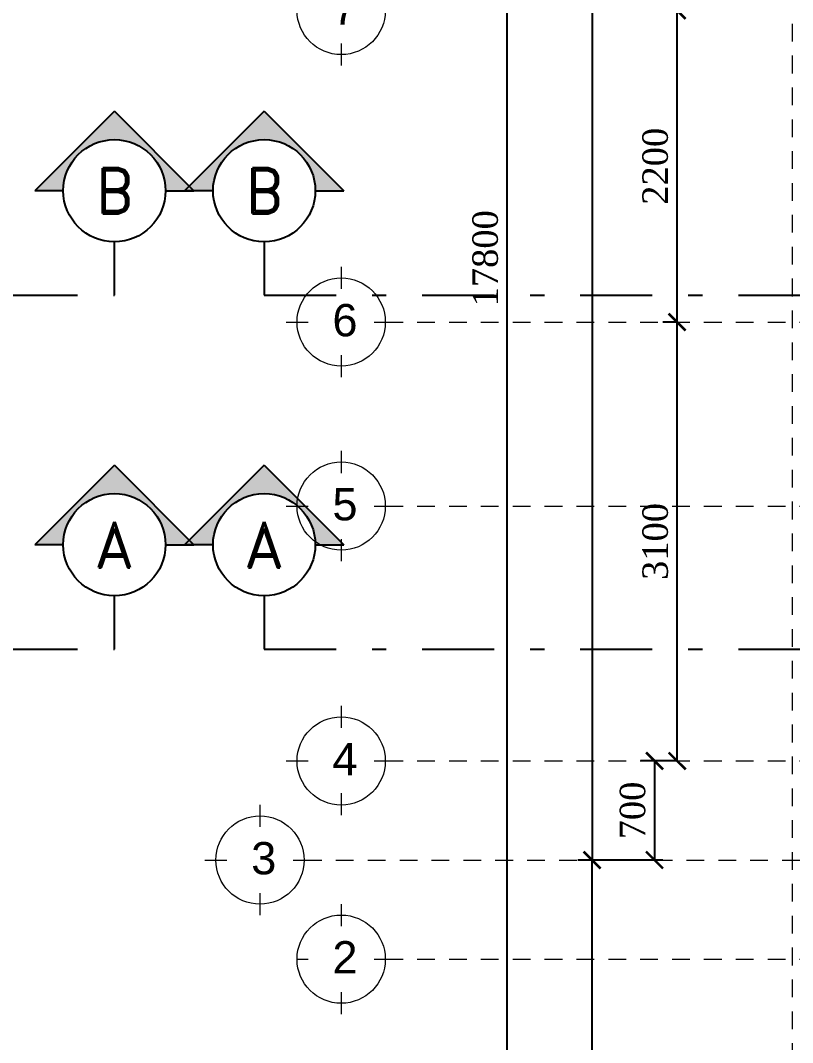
# Model space of a CAD drawing. Header units: millimetres. Extents: x -9564 to 494436, y -140371 to 4257.
# Drawn here: x 72.66 to 78.11, y 112.2 to 119.42 of the extents above; entities that cross this region are included whole.
import ezdxf
from ezdxf.enums import TextEntityAlignment as Align

# ---------------------------------------------------------------- set-up
doc = ezdxf.new("R2010")
doc.units = ezdxf.units.MM
doc.header["$MEASUREMENT"] = 0
doc.linetypes.add('DASHDOTX2', pattern=[50.8, 25.4, -12.7, 0, -12.7])
doc.linetypes.add('HIDDEN2', pattern=[0.1875, 0.125, -0.0625])
doc.layers.get('DEFPOINTS').update_dxf_attribs({"lineweight": 18})
for name, color, linetype, lineweight in [('09-Arsiran', 8, 'Continuous', 5), ('AS', 8, 'HIDDEN2', 5), ('DIM', 1, 'Continuous', 5), ('XR-KOP A3_MOZART$0$A-TXTKOP', 3, 'Continuous', 5)]:
    doc.layers.add(name, color=color, linetype=linetype, lineweight=lineweight)
doc.layers.add('1', color=5, linetype='Continuous')
doc.styles.add('HAND', font='ROMAND.SHX', dxfattribs={"width": 0.8, "height": 250})
doc.styles.add('ROMAND', font='romand.shx', dxfattribs={"width": 0.7})
doc.styles.get("Standard").update_dxf_attribs({"font": 'arial.ttf'})
doc.styles.add('style2', font='times.ttf', dxfattribs={"height": 0.18})
doc.styles.add('XR-KOP A3_MOZART$0$ROMAND', font='romand.shx', dxfattribs={"height": 2, "bigfont": 'bigfont.shx'})
doc.dimstyles.new('ISO-25', dxfattribs={"dimtxt": 0.18, "dimasz": 0.12, "dimexe": 0.1, "dimexo": 0.1, "dimgap": 0.0625, "dimtad": 1, "dimtoh": 1, "dimdec": 0, "dimlfac": 1000, "dimtxsty": 'style2', "dimblk": 'ARCHTICK', "dimcen": 0.15, "dimclrd": 1, "dimclre": 1, "dimclrt": 4, "dimadec": 0, "dimazin": 0, "dimtfac": 1, "dimtdec": 0, "dimtmove": 0, "dimatfit": 3, "dimldrblk": 'OBLIQUE', "dimfxl": 1, "dimarcsym": 0})

# ---------------------------------------------------------------- blocks, each defined once
blk = doc.blocks.new('as2')
at = {"layer": '09-Arsiran'}
for p, q in [((242.6331, 155.5939), (242.6331, 155.4382)), ((242.6331, 154.0168), (242.6331, 153.8611)), ((242.2438, 153.6275), (242.3995, 153.6275)), ((242.8667, 153.6275), (243.0224, 153.6275)), ((242.6331, 153.3939), (242.6331, 153.2382)), ((242.6331, 152.7168), (242.6331, 152.5611)), ((242.2438, 152.3275), (242.3995, 152.3275)), ((242.8667, 152.3275), (243.0224, 152.3275)), ((242.6331, 152.0939), (242.6331, 151.9382)), ((242.6331, 150.9168), (242.6331, 150.7611)), ((242.2438, 150.5275), (242.3995, 150.5275)), ((242.8667, 150.5275), (243.0224, 150.5275)), ((242.6331, 150.3003), (242.6331, 150.1446)), ((242.0597, 150.2168), (242.0597, 150.0611)), ((241.6703, 149.8275), (241.8261, 149.8275)), ((242.2933, 149.8275), (242.449, 149.8275)), ((242.0597, 149.5939), (242.0597, 149.4382)), ((242.6331, 149.5168), (242.6331, 149.3611)), ((242.3216, 149.1275), (242.3995, 149.1275)), ((242.8667, 149.1275), (243.0224, 149.1275)), ((242.6331, 148.8939), (242.6331, 148.7382))]:
    blk.add_line(p, q, dxfattribs=at)
for centre in [(242.6331, 155.8275), (242.6331, 153.6275), (242.6331, 152.3275), (242.6331, 150.5275), (242.0597, 149.8275), (242.6331, 149.1275)]:
    blk.add_circle(centre, 0.3115, dxfattribs=at)
at = {"layer": 'AS'}
for p, q in [((245.8198, 142.1088), (245.8198, 163.539)), ((242.9446, 153.6275), (256.2148, 153.6275)), ((242.9446, 152.3275), (256.2148, 152.3275)), ((242.9446, 150.5275), (256.2148, 150.5275)), ((242.3711, 149.8275), (256.2148, 149.8275)), ((242.9446, 149.1275), (256.2148, 149.1275))]:
    blk.add_line(p, q, dxfattribs=at)
at = {"layer": '09-Arsiran', "color": 2, "char_height": 0.2281, "attachment_point": 1}
for s, insert in [('7', (242.5712, 155.9548)), ('6', (242.5712, 153.7548)), ('5', (242.5712, 152.4548)), ('4', (242.5712, 150.6548)), ('3', (241.9978, 149.9548)), ('2', (242.5712, 149.2548))]:
    blk.add_mtext_dynamic_manual_height_columns(s, width=0.054257, gutter_width=1.1404, heights=[0], dxfattribs=dict(at, insert=insert))
blk = doc.blocks.new('_ArchTick')
at = {"color": 0, "linetype": 'ByBlock', "const_width": 0.15}
blk.add_lwpolyline([(-0.5, -0.5), (0.5, 0.5)], dxfattribs=at)
blk = doc.blocks.new('*D621')
at = {"layer": 'DEFPOINTS', "color": 0, "transparency": 16777216}
for p in [(300.0077, 155.7224), (300.1077, 155.7224), (300.0873, 151.0724)]:
    blk.add_point(p, dxfattribs=at)
at = {"layer": 'DIM', "color": 1, "lineweight": -2, "transparency": 16777216}
for p, q in [((300.0077, 155.7224), (299.9077, 155.7224)), ((300.0077, 151.0724), (300.0077, 155.7224)), ((299.9873, 151.0724), (299.9077, 151.0724))]:
    blk.add_line(p, q, dxfattribs=at)
at = {"layer": 'DIM', "color": 1, "lineweight": -2, "transparency": 16777216, "xscale": 0.12, "yscale": 0.12, "zscale": 0.12}
for p, rotation in [((300.0077, 155.7224), 90), ((300.0077, 151.0724), 270)]:
    blk.add_blockref('_ArchTick', p, dxfattribs=dict(at, rotation=rotation))
at = {"layer": 'DIM', "color": 4, "transparency": 16777216, "insert": (299.8536, 153.3974), "char_height": 0.18, "attachment_point": 5, "rotation": 90, "style": 'style2'}
blk.add_mtext('4650', dxfattribs=at)
blk = doc.blocks.new('_Oblique')
at = {"color": 0, "linetype": 'ByBlock', "lineweight": -2}
blk.add_line((-0.5, -0.5), (0.5, 0.5), dxfattribs=at)
blk = doc.blocks.new('*D622')
at = {"layer": 'DEFPOINTS', "color": 0, "transparency": 16777216}
for p in [(300.6077, 159.5224), (300.7077, 159.5224), (300.7077, 156.4224)]:
    blk.add_point(p, dxfattribs=at)
at = {"layer": 'DIM', "color": 1, "lineweight": -2, "transparency": 16777216}
for p, q in [((300.6077, 159.5224), (300.5077, 159.5224)), ((300.6077, 156.4224), (300.6077, 159.5224)), ((300.6077, 156.4224), (300.5077, 156.4224))]:
    blk.add_line(p, q, dxfattribs=at)
at = {"layer": 'DIM', "color": 1, "lineweight": -2, "transparency": 16777216, "xscale": 0.12, "yscale": 0.12, "zscale": 0.12}
for p, rotation in [((300.6077, 159.5224), 90), ((300.6077, 156.4224), 270)]:
    blk.add_blockref('_ArchTick', p, dxfattribs=dict(at, rotation=rotation))
at = {"layer": 'DIM', "color": 4, "transparency": 16777216, "insert": (300.4536, 157.9724), "char_height": 0.18, "attachment_point": 5, "rotation": 90, "style": 'style2'}
blk.add_mtext('3100', dxfattribs=at)
blk = doc.blocks.new('*D623')
at = {"layer": 'DEFPOINTS', "color": 0, "transparency": 16777216}
for p in [(300.6075, 161.7224), (300.9462, 161.7224), (300.7075, 159.5224)]:
    blk.add_point(p, dxfattribs=at)
at = {"layer": 'DIM', "color": 1, "lineweight": -2, "transparency": 16777216}
for p, q in [((300.8462, 161.7224), (300.5075, 161.7224)), ((300.6075, 159.5224), (300.6075, 161.7224)), ((300.6075, 159.5224), (300.5075, 159.5224))]:
    blk.add_line(p, q, dxfattribs=at)
at = {"layer": 'DIM', "color": 1, "lineweight": -2, "transparency": 16777216, "xscale": 0.12, "yscale": 0.12, "zscale": 0.12}
for p, rotation in [((300.6075, 161.7224), 90), ((300.6075, 159.5224), 270)]:
    blk.add_blockref('_ArchTick', p, dxfattribs=dict(at, rotation=rotation))
at = {"layer": 'DIM', "color": 4, "transparency": 16777216, "insert": (300.4534, 160.6224), "char_height": 0.18, "attachment_point": 5, "rotation": 90, "style": 'style2'}
blk.add_mtext('2200', dxfattribs=at)
blk = doc.blocks.new('*D626')
at = {"layer": 'DEFPOINTS', "color": 0, "transparency": 16777216}
for p in [(300.6077, 168.8724), (300.0077, 155.7224), (300.6077, 155.7224)]:
    blk.add_point(p, dxfattribs=at)
at = {"layer": 'DIM', "color": 1, "lineweight": -2, "transparency": 16777216}
for p, q in [((300.5077, 168.8724), (299.9077, 168.8724)), ((300.0077, 168.8724), (300.0077, 155.7224)), ((300.5077, 155.7224), (299.9077, 155.7224))]:
    blk.add_line(p, q, dxfattribs=at)
at = {"layer": 'DIM', "color": 1, "lineweight": -2, "transparency": 16777216, "xscale": 0.12, "yscale": 0.12, "zscale": 0.12}
for p, rotation in [((300.0077, 168.8724), 90), ((300.0077, 155.7224), 270)]:
    blk.add_blockref('_ArchTick', p, dxfattribs=dict(at, rotation=rotation))
at = {"layer": 'DIM', "color": 4, "transparency": 16777216, "insert": (299.8536, 162.2974), "char_height": 0.18, "attachment_point": 5, "rotation": 90, "style": 'style2'}
blk.add_mtext('13150', dxfattribs=at)
blk = doc.blocks.new('*D627')
at = {"layer": 'DEFPOINTS', "color": 0, "transparency": 16777216}
for p in [(299.4077, 168.8724), (300.0077, 168.8724), (300.0077, 151.0724)]:
    blk.add_point(p, dxfattribs=at)
at = {"layer": 'DIM', "color": 1, "lineweight": -2, "transparency": 16777216}
for p, q in [((299.9077, 168.8724), (299.3077, 168.8724)), ((299.4077, 151.0724), (299.4077, 168.8724)), ((299.9077, 151.0724), (299.3077, 151.0724))]:
    blk.add_line(p, q, dxfattribs=at)
at = {"layer": 'DIM', "color": 1, "lineweight": -2, "transparency": 16777216, "xscale": 0.12, "yscale": 0.12, "zscale": 0.12}
for p, rotation in [((299.4077, 168.8724), 90), ((299.4077, 151.0724), 270)]:
    blk.add_blockref('_ArchTick', p, dxfattribs=dict(at, rotation=rotation))
at = {"layer": 'DIM', "color": 4, "transparency": 16777216, "insert": (299.2533, 159.9724), "char_height": 0.18, "attachment_point": 5, "rotation": 90, "style": 'style2'}
blk.add_mtext('17800', dxfattribs=at)
blk = doc.blocks.new('*D635')
at = {"color": 1, "lineweight": -2, "transparency": 16777216}
for p, q in [((300.6077, 156.4224), (300.3482, 156.4224)), ((300.4482, 156.4224), (300.4482, 155.7224)), ((300.4482, 155.7224), (300.3482, 155.7224))]:
    blk.add_line(p, q, dxfattribs=at)
at = {"layer": 'DEFPOINTS', "color": 0, "transparency": 16777216}
for p in [(300.7077, 156.4224), (300.4482, 155.7224), (300.5482, 155.7224)]:
    blk.add_point(p, dxfattribs=at)
at = {"color": 1, "lineweight": -2, "transparency": 16777216, "xscale": 0.12, "yscale": 0.12, "zscale": 0.12}
for p, rotation in [((300.4482, 156.4224), 90), ((300.4482, 155.7224), 270)]:
    blk.add_blockref('_ArchTick', p, dxfattribs=dict(at, rotation=rotation))
at = {"color": 4, "transparency": 16777216, "insert": (300.2939, 156.0724), "char_height": 0.18, "attachment_point": 5, "rotation": 90, "style": 'style2'}
blk.add_mtext('700', dxfattribs=at)
blk = doc.blocks.new('ARAH-4')
blk.add_hatch(color=8).paths.add_polyline_path([(-4.5, 0), (-7, 0), (0, -7), (7, 0), (4.5, 0, -1)])
at = {"color": 9}
for p, q in [((0, -7), (-7, 0)), ((-4.5, 0), (-7, 0)), ((0, -7), (7, 0)), ((4.5, 0), (7, 0))]:
    blk.add_line(p, q, dxfattribs=at)
blk.add_circle((0, 0), 4.5, dxfattribs=at)
at = {"color": 4, "style": 'ROMAND'}
blk.add_attdef('A', text='', height=4, dxfattribs=at).set_placement((0, 0), align=Align.MIDDLE_CENTER)
blk = doc.blocks.new('pot2')
at = {"layer": '1', "linetype": 'DASHDOTX2', "ltscale": 0.02}
for points in [[(160.243, 160.0886), (160.243, 159.7115), (176.6346, 159.7115), (176.6346, 160.0886)], [(160.243, 157.5886), (160.243, 157.2115), (176.6346, 157.2115), (176.6346, 157.5886)]]:
    blk.add_lwpolyline(points, dxfattribs=at)
ref = blk.add_blockref('ARAH-4', (160.243, 160.4495), dxfattribs=dict(xscale=0.080219464717514, yscale=0.080219464717514, zscale=0.080219464717514, rotation=180))
ref.add_attrib('A', 'B', dxfattribs={"color": 4, "height": 0.3209, "style": 'ROMAND'}).set_placement((160.243, 160.4495), align=Align.MIDDLE_CENTER)
ref = blk.add_blockref('ARAH-4', (176.6346, 160.4495), dxfattribs=dict(xscale=0.080219464717514, yscale=0.080219464717514, zscale=0.080219464717514, rotation=180))
ref.add_attrib('A', 'B', dxfattribs={"color": 4, "height": 0.3209, "style": 'ROMAND'}).set_placement((176.6346, 160.4495), align=Align.MIDDLE_CENTER)
ref = blk.add_blockref('ARAH-4', (160.243, 157.9495), dxfattribs=dict(xscale=0.080219464717514, yscale=0.080219464717514, zscale=0.080219464717514, rotation=180))
ref.add_attrib('A', 'A', dxfattribs={"color": 4, "height": 0.3209, "style": 'ROMAND'}).set_placement((160.243, 157.9495), align=Align.MIDDLE_CENTER)
ref = blk.add_blockref('ARAH-4', (176.6346, 157.9495), dxfattribs=dict(xscale=0.080219464717514, yscale=0.080219464717514, zscale=0.080219464717514, rotation=180))
ref.add_attrib('A', 'A', dxfattribs={"color": 4, "height": 0.3209, "style": 'ROMAND'}).set_placement((176.6346, 157.9495), align=Align.MIDDLE_CENTER)
blk = doc.blocks.new('dim5')
dim = blk.add_linear_dim(base=(300.4482, 155.7224), p1=(300.7077, 156.4224), p2=(300.5482, 155.7224), angle=90, dimstyle='ISO-25')
dim.commit()
dim.dimension.update_dxf_attribs({"geometry": '*D635', "text_midpoint": (300.2939, 156.0724)})
at = {"layer": 'DIM'}
for base, p1, p2, picture, middle in [((299.4077, 168.8724), (300.0077, 151.0724), (300.0077, 168.8724), '*D627', (299.2533, 159.9724)), ((300.0077, 155.7224), (300.6077, 168.8724), (300.6077, 155.7224), '*D626', (299.8536, 162.2974)), ((300.6075, 161.7224), (300.7075, 159.5224), (300.9462, 161.7224), '*D623', (300.4534, 160.6224)), ((300.6077, 159.5224), (300.7077, 156.4224), (300.7077, 159.5224), '*D622', (300.4536, 157.9724)), ((300.0077, 155.7224), (300.0873, 151.0724), (300.1077, 155.7224), '*D621', (299.8536, 153.3974))]:
    dim = blk.add_linear_dim(base=base, p1=p1, p2=p2, angle=90, dimstyle='ISO-25', dxfattribs=at)
    dim.commit()
    dim.dimension.update_dxf_attribs({"geometry": picture, "text_midpoint": middle})
blk = doc.blocks.new('A$C2a879c63')
for name, p in [('pot2', (-74.3974, -143.5351)), ('pot2', (-56.9483, -143.5351)), ('dim5', (-194.3974, -143.5351))]:
    blk.add_blockref(name, p)
at = {"layer": 'AS'}
blk.add_blockref('as2', (-138.7946, -137.6403), dxfattribs=at)
at = {"color": 4, "style": 'HAND'}
for tag, height, rotation, p in [('DRY.WASHER', 0.054, 0, (11.9366, 24.9122)), ('PATIO', 0.135, 0, (20.9666, 21.5696)), ('GENSET', 0.135, 0, (18.2157, 17.1045)), ('PLANTERBOX', 0.135, 90, (22.169, 13.2959)), ('PLANTERBOX', 0.135, 0, (18.5224, 11.5633)), ('PATIO', 0.135, 0, (400.0395, 10.821)), ('CARPORT', 0.135, 0, (12.157, 9.7744)), ('CARPORT', 0.135, 0, (20.6202, 9.7744))]:
    blk.add_attdef(tag, text='', height=height, rotation=rotation, dxfattribs=at).set_placement(p, align=Align.MIDDLE)
at = {"layer": 'XR-KOP A3_MOZART$0$A-TXTKOP', "style": 'XR-KOP A3_MOZART$0$ROMAND'}
for tag, p in [('1:200', (37.0468, 3.1879)), ('1:100', (79.0468, 3.1879)), ('1:100', (121.0468, 3.1879)), ('1:100', (163.0468, 3.1879)), ('1:100', (205.0468, 3.1879)), ('1:100', (247.0468, 3.1879)), ('1:100', (289.0468, 3.1879)), ('1:100', (331.0468, 3.1879)), ('1:100', (373.0468, 3.1879)), ('1:100', (415.0468, 3.1879)), ('1:100', (457.0468, 3.1879)), ('1:100', (499.0468, 3.1879))]:
    blk.add_attdef(tag, text='', height=0.1296, dxfattribs=at).set_placement(p, align=Align.MIDDLE)

msp = doc.modelspace()

# ---------------------------------------------------------------- block references
msp.add_blockref('A$C2a879c63', (-28.9148, 101.3058))

doc.saveas('drawing.dxf')
